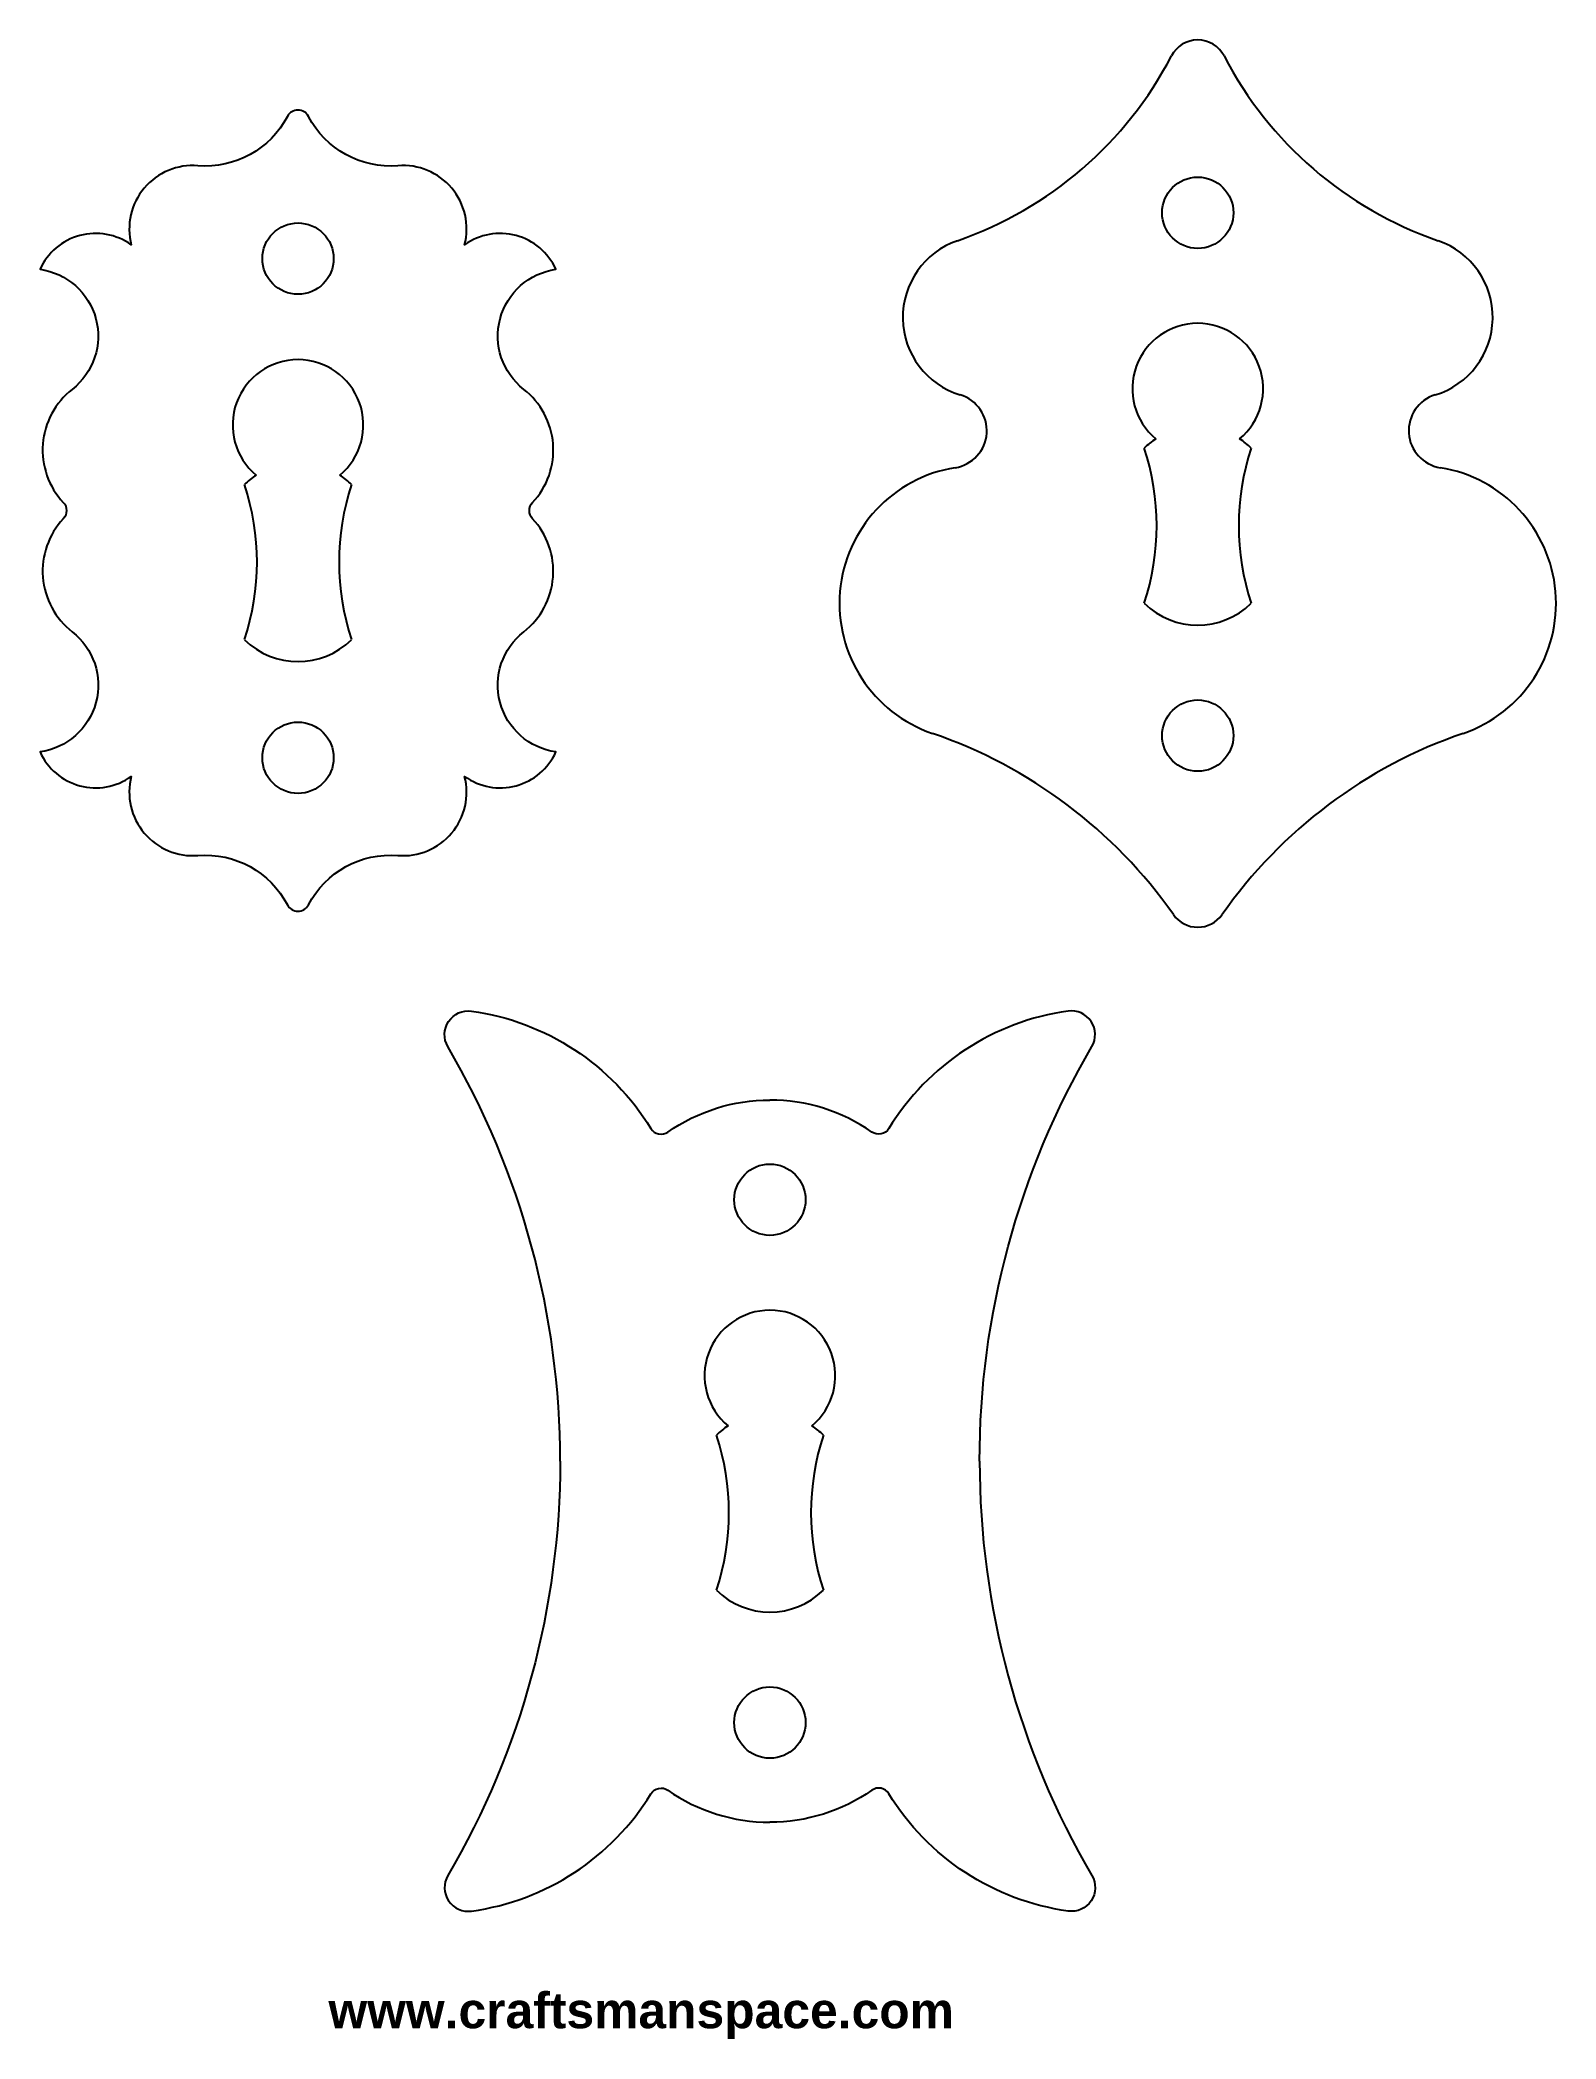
# Model space of a CAD drawing. Extents: x -85 to 43, y -62 to 106.
import ezdxf

# ---------------------------------------------------------------- set-up
doc = ezdxf.new("R2010")
doc.units = 0
doc.header["$MEASUREMENT"] = 0
doc.layers.add('DEFAULT', color=7, linetype='CONTINUOUS')

msp = doc.modelspace()

# ---------------------------------------------------------------- linework, layer by layer
at = {"layer": 'DEFAULT'}
for points in [[(-43.26, 67.25, 0.440285), (-44, 76.77, -0.661959), (-41.3, 86.87, 0.473099), (-48.98, 88.93, 0.515247), (-54.59, 95.59, -0.301165), (-62.12, 99.74, 0.605502), (-63.89, 99.74, -0.301165), (-71.42, 95.59, 0.515247), (-77.03, 88.93, 0.473099), (-84.71, 86.87, -0.661959), (-82, 76.77, 0.440285), (-82.75, 67.25, -0.394383), (-82.75, 65.88, 0.440285), (-82, 56.37, -0.661959), (-84.71, 46.26, 0.473099), (-77.03, 44.2, 0.515247), (-71.42, 37.55, -0.301165), (-63.89, 33.4, 0.605502), (-62.12, 33.4, -0.301165), (-54.59, 37.55, 0.515247), (-48.98, 44.2, 0.473099), (-41.3, 46.26, -0.661959), (-44, 56.37, 0.440285), (-43.26, 65.88, -0.394383), (-43.26, 67.25)], [(-40.94, -13.42, 0.133099), (-50.39, 21.46, -0.626489), (-48.39, 24.45, -0.224186), (-33.3, 14.57, 0.431728), (-31.88, 14.27, -0.153557), (-23.29, 16.97)], [(-5.65, -13.42, -0.133099), (3.8, 21.46, 0.626489), (1.8, 24.45, 0.224186), (-13.28, 14.57, -0.431728), (-14.71, 14.27, 0.153557), (-23.29, 16.97)], [(-40.94, -13.42, -0.133099), (-50.39, -48.29, 0.626489), (-48.39, -51.28, 0.224186), (-33.3, -41.41, -0.431728), (-31.88, -41.11, 0.153557), (-23.29, -43.81)], [(-5.65, -13.42, 0.133099), (3.8, -48.29, -0.626489), (1.8, -51.28, -0.224186), (-13.28, -41.41, 0.431728), (-14.71, -41.11, -0.153557), (-23.29, -43.81)]]:
    msp.add_lwpolyline(points, format="xyb", dxfattribs=at)
for centre in [(12.71, 91.63), (-63, 87.77), (12.71, 47.63), (-63, 45.77), (-23.29, 8.58), (-23.29, -35.42)]:
    msp.add_circle(centre, 3, dxfattribs=at)
for centre, radius, start, end in [((12.71, 103.67), 2.5, 90, 152.5435), ((12.71, 103.67), 2.5, 27.4565, 90), ((-18, 119.63), 32.11, 289.0601, 332.5435), ((43.42, 119.63), 32.11, 207.4565, 250.9399), ((-5.29, 82.83), 6.82, 109.0601, 253.0781), ((30.71, 82.83), 6.82, 286.9219, 70.9399), ((12.71, 76.83), 5.5, 309.7979, 230.2021), ((-63, 73.77), 5.5, 309.7979, 230.2021), ((-8.19, 73.29), 3.15, 279.0518, 73.0781), ((33.61, 73.29), 3.15, 106.9219, 260.9482), ((12.71, 67.24), 6.42, 123.2744, 134.5321), ((12.71, 67.24), 6.42, 45.4679, 56.7256), ((-11.54, 65.3), 20.8, 341.7288, 18.2712), ((36.96, 65.3), 20.8, 161.7288, 198.2712), ((-63, 64.18), 6.42, 123.2744, 134.5321), ((-63, 64.18), 6.42, 45.4679, 56.7256), ((-5.88, 58.76), 11.56, 99.0518, 251.1186), ((31.3, 58.76), 11.56, 288.8814, 80.9482), ((-87.25, 62.23), 20.8, 341.7288, 18.2712), ((-38.75, 62.23), 20.8, 161.7288, 198.2712), ((12.71, 63.35), 6.42, 225.4679, 314.5321), ((-63, 60.28), 6.42, 225.4679, 314.5321), ((-22.87, 9.08), 40.94, 35.0202, 71.1187), ((48.29, 9.08), 40.94, 108.8813, 144.9798), ((12.71, 34.01), 2.5, 215.0202, 270), ((12.71, 34.01), 2.5, 270, 324.9798), ((-23.29, -6.22), 5.5, 309.7979, 230.2021), ((-23.29, -15.81), 6.42, 123.2744, 134.5321), ((-47.54, -17.76), 20.8, 341.7288, 18.2712), ((0.96, -17.76), 20.8, 161.7288, 198.2712), ((-23.29, -15.81), 6.42, 45.4679, 56.7256), ((-23.29, -19.7), 6.42, 225.4679, 314.5321)]:
    msp.add_arc(centre, radius, start, end, dxfattribs=at)

# ---------------------------------------------------------------- texts
at = {"layer": 'DEFAULT', "insert": (-60.44, -58.14), "char_height": 3, "width": 77.0134, "attachment_point": 1}
msp.add_mtext('{\\fArial|b1|i0|c0|p34;www.craftsmanspace.com}', dxfattribs=at)

doc.saveas('drawing.dxf')
